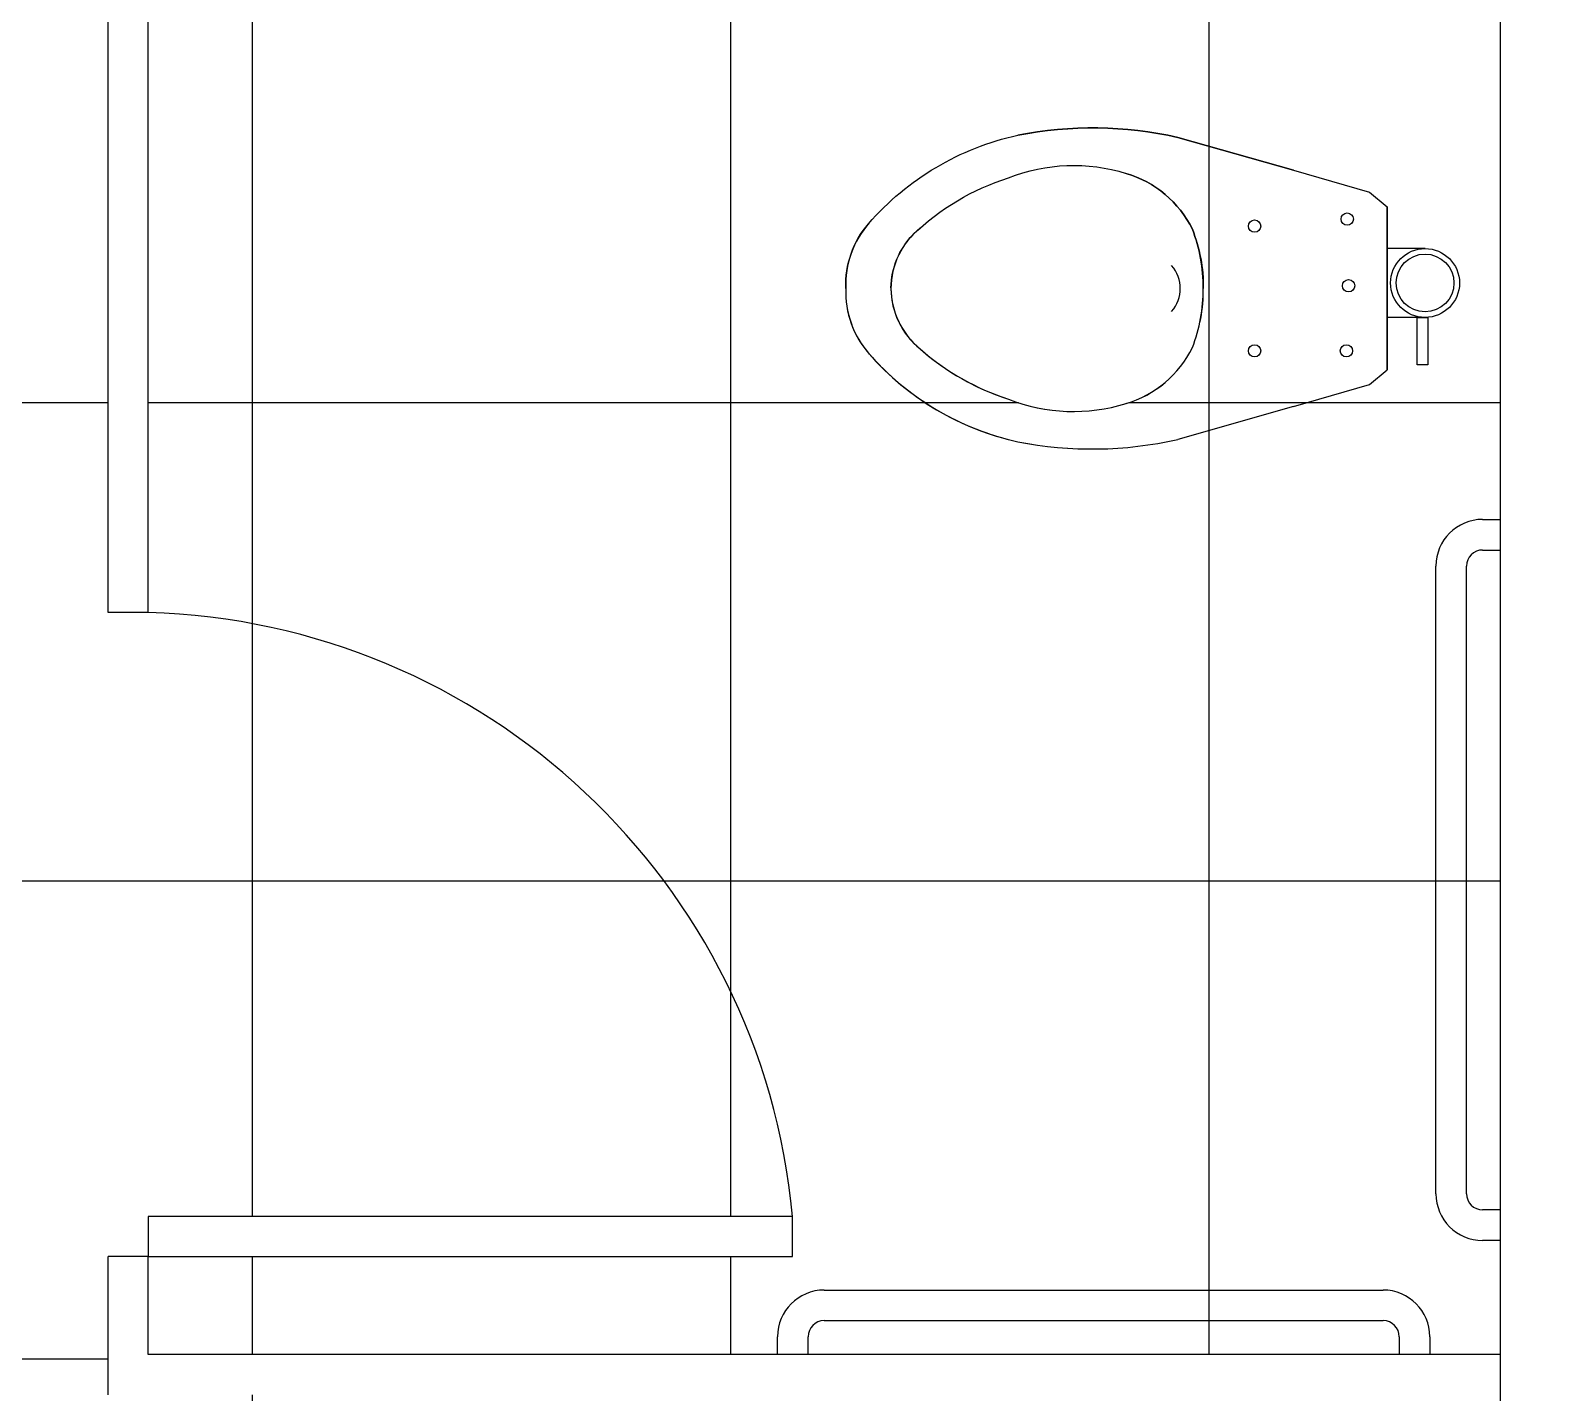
# Model space of a CAD drawing. Header units: millimetres. Extents: x 2148 to 2681, y 758 to 986.
# Drawn here: x 2511.828 to 2512.776, y 949.524 to 950.37 of the extents above; entities that cross this region are included whole.
import ezdxf

# ---------------------------------------------------------------- set-up
doc = ezdxf.new("R2010")
doc.units = ezdxf.units.MM
for name, color, linetype in [('DR', 7, 'Continuous'), ('ELAYOUT', 4, 'Continuous'), ('hacht', 8, 'Continuous'), ('HATCH', 8, 'Continuous'), ('WLINE', 7, 'Continuous')]:
    doc.layers.add(name, color=color, linetype=linetype)
pattern_1 = [(0, (82336.3097, 3047.26358), (0, 0.296875), []), (90, (82336.3097, 3047.26358), (-0.296875, 2e-17), [])]

# ---------------------------------------------------------------- blocks, each defined once
blk = doc.blocks.new('BOWL')
at = {"layer": 'DR', "color": 7, "linetype": 'Continuous'}
for p, q in [((-75570.291, -368.114), (-75570.431, -368.0742)), ((-75570.431, -368.0742), (-75570.291, -368.114)), ((-75570.291, -368.114), (-75570.1989, -368.1406)), ((-75570.1989, -368.1406), (-75570.1777, -368.1584)), ((-75570.1777, -368.1584), (-75570.1777, -368.3555)), ((-75570.1777, -368.3555), (-75570.1777, -368.1584)), ((-75570.1989, -368.3733), (-75570.1777, -368.3555)), ((-75570.291, -368.4), (-75570.1989, -368.3733)), ((-75570.291, -368.4), (-75570.431, -368.4398)), ((-75570.291, -368.4), (-75570.431, -368.4398))]:
    blk.add_line(p, q, dxfattribs=at)
at = {"layer": 'DR', "color": 8, "linetype": 'Continuous'}
for p, q in [((-75570.1317, -368.2087), (-75570.1777, -368.2087)), ((-75570.1317, -368.2921), (-75570.1777, -368.2921))]:
    blk.add_line(p, q, dxfattribs=at)
at = {"layer": 'DR', "color": 7, "linetype": 'Continuous'}
for points in [[(-75570.8325, -368.257, -0.190094), (-75570.8051, -368.1786, -0.160718), (-75570.6245, -368.0715, -0.104398), (-75570.431, -368.0742, -0.104398)], [(-75570.8325, -368.257, 0.190094), (-75570.8051, -368.3353, 0.160718), (-75570.6245, -368.4425, 0.104398), (-75570.431, -368.4398, 0.104398)]]:
    blk.add_lwpolyline(points, format="xyb", dxfattribs=at)
at = {"layer": 'DR', "color": 8, "linetype": 'Continuous'}
for points in [[(-75570.778, -368.2562, -0.187036), (-75570.7515, -368.1921, -0.115027), (-75570.6356, -368.1231, -0.170967), (-75570.4935, -368.1177, -0.209642), (-75570.4132, -368.1854, -0.096036), (-75570.4, -368.257)], [(-75570.778, -368.2577, 0.187036), (-75570.7515, -368.3219, 0.115027), (-75570.6356, -368.3909, 0.170967), (-75570.4935, -368.3963, 0.209642), (-75570.4132, -368.3286, 0.096036), (-75570.4, -368.257)]]:
    blk.add_lwpolyline(points, format="xyb", dxfattribs=at)
at = {"layer": 'DR', "color": 7, "linetype": 'Continuous'}
blk.add_lwpolyline([(-75570.1413, -368.292), (-75570.1283, -368.292), (-75570.1283, -368.3496), (-75570.1413, -368.3496)], close=True, dxfattribs=at)
at = {"layer": 'DR', "color": 8, "linetype": 'Continuous'}
for centre, radius in [((-75570.3379, -368.1815), 0.00745), ((-75570.2259, -368.173), 0.00745), ((-75570.1317, -368.2504), 0.035), ((-75570.2242, -368.2537), 0.00745), ((-75570.3379, -368.3325), 0.00745), ((-75570.2269, -368.3325), 0.00745)]:
    blk.add_circle(centre, radius, dxfattribs=at)
at = {"layer": 'DR', "color": 7, "linetype": 'Continuous'}
blk.add_circle((-75570.1317, -368.2504), 0.0417, dxfattribs=at)
for centre, radius, start, end in [((-75570.5342, -368.5313), 0.4686, 77.28, 101.1199), ((-75570.7195, -368.2526), 0.1131, 138.4248, 182.2387), ((-75570.7195, -368.2614), 0.1131, 177.7613, 221.5752), ((-75570.5525, -368.1153), 0.335, 221.3231, 257.5875), ((-75570.5342, -367.9827), 0.4686, 258.8801, 282.72)]:
    blk.add_arc(centre, radius, start, end, dxfattribs=at)
at = {"layer": 'DR', "color": 8, "linetype": 'Continuous'}
for centre, radius, start, end in [((-75570.5305, -368.2431), 0.1307, 26.2125, 73.5731), ((-75570.6821, -368.2583), 0.096, 129.0871, 179.204), ((-75570.5914, -368.255), 0.1913, 359.4176, 21.3602), ((-75570.4701, -368.257), 0.0422, 318.929, 41.071), ((-75570.6821, -368.2557), 0.096, 180.796, 230.9129), ((-75570.5914, -368.2589), 0.1913, 338.6398, 0.5824), ((-75570.5455, -368.1078), 0.2971, 228.446, 252.3404), ((-75570.5305, -368.2709), 0.1307, 286.4269, 333.7875), ((-75570.557, -368.1918), 0.2141, 248.4444, 287.252)]:
    blk.add_arc(centre, radius, start, end, dxfattribs=at)

msp = doc.modelspace()

# ---------------------------------------------------------------- hatches: boundary and pattern name
at = {"layer": 'hacht', "ltscale": 0.05}
h = msp.add_hatch(dxfattribs=at)
h.set_pattern_fill('NET', color=256, scale=2.375, style=0)
h.set_pattern_definition(pattern_1)
h.paths.add_polyline_path([(2512.3014025, 949.633491, 0.37895078), (2511.9014025, 950.008491), (2511.9014025, 950.4326617), (2511.8466668, 950.4326617), (2511.8466668, 950.5085953), (2514.2411853, 950.5085953), (2514.2411853, 950.4326617), (2512.7407652, 950.4326617), (2512.7407652, 949.5477688), (2511.9014025, 949.5477688), (2511.9014025, 949.608491), (2512.3014025, 949.608491)])
h.paths.add_polyline_path([(2512.3490007, 950.2504881, -0.15956754), (2512.4411482, 950.304864, -0.03572583), (2512.4752035, 950.3090622, -0.06841703), (2512.5404538, 950.3034772, 0.10439804), (2512.4411482, 950.304864, 0.16071786), (2512.3484928, 950.2499078, 0.19009398), (2512.3344223, 950.2097007, -0.19353761)], flags=16)
h.paths.add_polyline_path([(2512.4411482, 950.1145375, 0.10439804), (2512.5404538, 950.1159242), (2512.6122846, 950.1363326), (2512.659526, 950.1500047), (2512.670425, 950.1591366), (2512.670425, 950.234482), (2512.6939905, 950.234482, -0.41421356), (2512.7153958, 950.2130768, -0.39000704), (2512.6957725, 950.1917458), (2512.6957725, 950.1621719), (2512.6890816, 950.1621719), (2512.6890816, 950.1916715), (2512.670425, 950.1916715), (2512.670425, 950.1591366), (2512.659526, 950.1500047), (2512.6122846, 950.1363326), (2512.5404538, 950.1159242, -0.10439804)], flags=16)
h.paths.add_polyline_path([(2512.3490008, 950.1689134, -0.19353764), (2512.3344223, 950.2097007, 0.19009398), (2512.3484928, 950.1694937, 0.00112157)], flags=16)
h.paths.add_polyline_path([(2512.3759806, 950.1764084, 0.11502692), (2512.4354471, 950.1409832, 0.09337715), (2512.4753895, 950.1333014, 0.07637078), (2512.5083835, 950.1382427, 0.20964244), (2512.5495899, 950.1729506, 0.09347207), (2512.5563326, 950.208703, -0.09347207), (2512.5495899, 950.1729506, 0.09347403), (2512.5563326, 950.2087038, 0.00253917), (2512.5563275, 950.2097007, 0.09603599), (2512.5495899, 950.2464509, 0.20964244), (2512.5083835, 950.2811588, 0.17096715), (2512.4354471, 950.2784183, 0.11502692), (2512.3759806, 950.242993, 0.18909034), (2512.3623865, 950.2097007, 0.18909034)], flags=16)
h = msp.add_hatch(dxfattribs=at)
h.set_pattern_fill('NET', color=256, scale=2.375, style=0)
h.set_pattern_definition(pattern_1)
h.paths.add_polyline_path([(2511.8764025, 949.608491), (2511.9014025, 949.608491), (2511.9014025, 949.633491), (2512.3014025, 949.633491, 0.37895078), (2511.9014025, 950.008491), (2511.8764025, 950.008491), (2511.8764025, 950.4326617), (2511.8466668, 950.4326617), (2511.4466668, 950.4326617), (2510.95239, 950.4326617), (2510.95239, 950.3415499), (2511.1875558, 950.3415499), (2511.1875558, 949.9338362), (2511.2009959, 949.9338362), (2511.2009959, 949.9213362), (2511.1875558, 949.9213362), (2511.1875558, 949.4300491), (2511.2009959, 949.4300491), (2511.2009959, 949.4175491), (2511.1875558, 949.4175491), (2511.1875558, 948.9361779), (2511.2009959, 948.9361779), (2511.2009959, 948.9236779), (2511.1875558, 948.9236779), (2511.1875558, 948.4361779), (2511.2009959, 948.4361779), (2511.2009959, 948.4236779), (2511.1875558, 948.4236779), (2511.1875558, 948.4014659), (2510.95239, 948.4014659), (2510.95239, 947.6650508), (2511.3507242, 947.6650508), (2511.3507242, 948.1200508), (2511.3757242, 948.1200508, -0.41374725), (2511.8007242, 947.6650508), (2512.4464025, 947.6650508), (2512.4464025, 948.5215723), (2512.0464025, 948.5215723), (2512.0464025, 948.5929748), (2512.0714025, 948.5929748), (2512.0714025, 948.6179748), (2512.3714025, 948.6179748, 0.42638434), (2512.0723685, 948.8930369, 0.00085957), (2512.0714025, 948.8929748), (2512.0464025, 948.8929748), (2512.0464025, 949.0932632), (2512.0714025, 949.0932632), (2512.0714025, 949.1182632), (2512.3714025, 949.1182632, 0.42638434), (2512.0723685, 949.3933253, 0.00085957), (2512.0714025, 949.3932632), (2512.0464025, 949.3932632), (2512.0464025, 949.5227688), (2511.8764025, 949.5227688)])
h.paths.add_polyline_path([(2512.3484928, 950.2499078, -0.00112156), (2512.3490007, 950.2504881, 0.00332144)], flags=17)
h.paths.add_polyline_path([(2512.4411482, 950.1145375, 0.10439804), (2512.5404538, 950.1159242), (2512.6122846, 950.1363326), (2512.659526, 950.1500047), (2512.670425, 950.1591366), (2512.670425, 950.234482), (2512.6939905, 950.234482, -0.41421356), (2512.7153958, 950.2130768, -0.39000704), (2512.6957725, 950.1917458), (2512.6957725, 950.1621719), (2512.6890816, 950.1621719), (2512.6890816, 950.1916715), (2512.670425, 950.1916715), (2512.670425, 950.1591366), (2512.659526, 950.1500047), (2512.6122846, 950.1363326), (2512.5404538, 950.1159242, -0.10439804)])
h.paths.add_polyline_path([(2512.3490007, 950.1689134, -0.19353763), (2512.3344223, 950.2097007, 0.19353762), (2512.3490007, 950.1689134, 0.1598959), (2512.4413632, 950.1144903, -0.1598959)], flags=16)
h.paths.add_polyline_path([(2511.7267884, 949.0335802), (2511.2943399, 949.0335802), (2511.2943399, 948.8444669), (2511.7267884, 948.8444669)], flags=24)

# ---------------------------------------------------------------- linework, layer by layer
at = {"color": 8, "ltscale": 0.05}
for p, q in [((2512.7297652, 950.0662854, 0), (2512.7407652, 950.0662854, 0)), ((2512.7297652, 950.0472854, 0), (2512.7407652, 950.0472854, 0)), ((2512.7007652, 949.6475685, 0), (2512.7007652, 950.0372854, 0)), ((2512.7197652, 949.6475685, 0), (2512.7197652, 950.0372854, 0)), ((2512.7407652, 949.6375685, 0), (2512.7297652, 949.6375685, 0)), ((2512.7407652, 949.6185685, 0), (2512.7297652, 949.6185685, 0)), ((2512.320994, 949.5877688, 0), (2512.6680063, 949.5877688, 0)), ((2512.320994, 949.5687688, 0), (2512.6680063, 949.5687688, 0)), ((2512.291994, 949.5477688, 0), (2512.291994, 949.5587688, 0)), ((2512.310994, 949.5477688, 0), (2512.310994, 949.5587688, 0)), ((2512.6780063, 949.5587688, 0), (2512.6780063, 949.5477688, 0)), ((2512.6970063, 949.5587688, 0), (2512.6970063, 949.5477688, 0))]:
    msp.add_line(p, q, dxfattribs=at)
at = {"color": 8, "ltscale": 0.05, "extrusion": (2.06976e-08, -3.12937e-09, 1)}
for radius in [0.029, 0.01]:
    msp.add_arc((2512.7297652, 950.0372854, 0.000049), radius, 90, 180, dxfattribs=at)
at = {"color": 8, "ltscale": 0.05}
for centre, radius, start, end in [((2512.7297652, 949.6475685, -0.0000032), 0.029, 180, 270), ((2512.7297652, 949.6475685, -0.0000032), 0.01, 180, 270), ((2512.320994, 949.5587688, -0.0000079), 0.029, 90, 180), ((2512.320994, 949.5587688, -0.0000079), 0.01, 90, 180)]:
    msp.add_arc(centre, radius, start, end, dxfattribs=at)
at = {"color": 8, "ltscale": 0.05, "extrusion": (-3.12937e-09, -2.06976e-08, 1)}
for radius in [0.029, 0.01]:
    msp.add_arc((2512.6680063, 949.5587688, -0.0000275), radius, 0, 90, dxfattribs=at)
at = {"layer": 'DR', "ltscale": 10}
for p, q in [((2511.9014025, 950.008491, 0), (2511.9014025, 950.4326617, 0)), ((2511.9014025, 950.008491, 0), (2511.8764025, 950.008491, 0)), ((2512.3014025, 949.633491, 0), (2511.9014025, 949.633491, 0)), ((2511.9014025, 949.633491, 0), (2511.9014025, 949.608491, 0)), ((2512.3014025, 949.608491, 0), (2512.3014025, 949.633491, 0)), ((2511.8764025, 949.5227688, 0), (2511.8764025, 949.608491, 0)), ((2511.9014025, 949.608491, 0), (2512.3014025, 949.608491, 0)), ((2511.9014025, 949.5477688, 0), (2511.9014025, 949.608491, 0)), ((2512.7407652, 949.5477688, 0), (2511.9014025, 949.5477688, 0)), ((2512.7407652, 949.5477688, 0), (2511.9014025, 949.5477688, 0))]:
    msp.add_line(p, q, dxfattribs=at)
at = {"layer": 'ELAYOUT', "ltscale": 10}
msp.add_line((2512.7407652, 947.6400508, 0), (2512.7407652, 950.4326617, 0), dxfattribs=at)
at = {"layer": 'HATCH', "linetype": 'ByBlock', "ltscale": 0.5}
msp.add_arc((2511.8895355, 949.5949996, 0), 0.4136617, 5.3391253, 88.3560952, dxfattribs=at)
at = {"layer": 'WLINE', "ltscale": 0.05}
for p, q in [((2511.8764025, 950.008491, 0), (2511.8764025, 950.4326617, 0)), ((2511.9014025, 949.608491, 0), (2511.8764025, 949.608491, 0))]:
    msp.add_line(p, q, dxfattribs=at)

# ---------------------------------------------------------------- block references
at = {"layer": 'DR', "color": 7, "linetype": 'Continuous', "xscale": 0.5130811014387291, "yscale": 0.5130811014387291, "zscale": 0.5130811014387291}
msp.add_blockref('BOWL', (41286.3004199, 1139.1554002, 0), dxfattribs=at)

doc.saveas('drawing.dxf')
